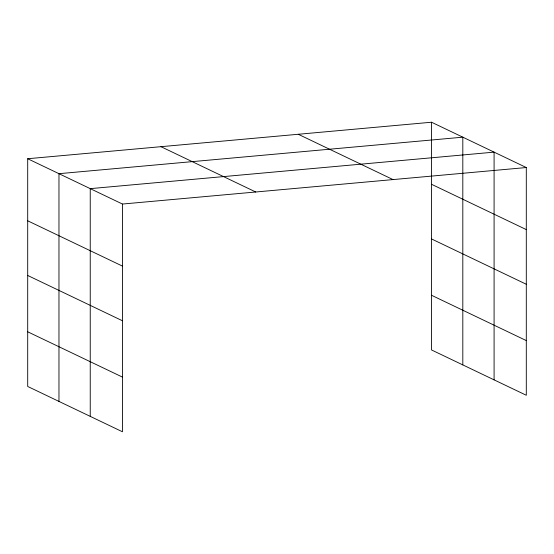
<?xml version="1.0" encoding="UTF-8"?>
<svg xmlns="http://www.w3.org/2000/svg" width="554" height="554" viewBox="0 0 554 554"><rect width="100%" height="100%" fill="white"/><g stroke="black" fill="none" stroke-linecap="round" stroke-linejoin="round"><path stroke-width="0.83" d="M431.545 122.226L431.545 349.955L526.3 395.265L526.3 167.537L431.545 122.226L27.7 158.735L27.7 386.463L122.455 431.774L122.455 204.045L27.7 158.735M122.455 204.045L526.3 167.537M431.545 184.288L526.3 229.598M298.274 134.276L393.028 179.586M431.545 238.954L526.3 284.264M160.972 146.692L255.726 191.996M431.545 295.282L526.3 340.592M27.7 220.797L122.455 266.107M27.7 275.463L122.455 320.773M27.7 331.791L122.455 377.101M494.085 379.857L494.085 152.135L90.24 188.644L90.24 416.366M462.812 364.906L462.812 137.177L58.966 173.686L58.966 401.415"/></g></svg>
